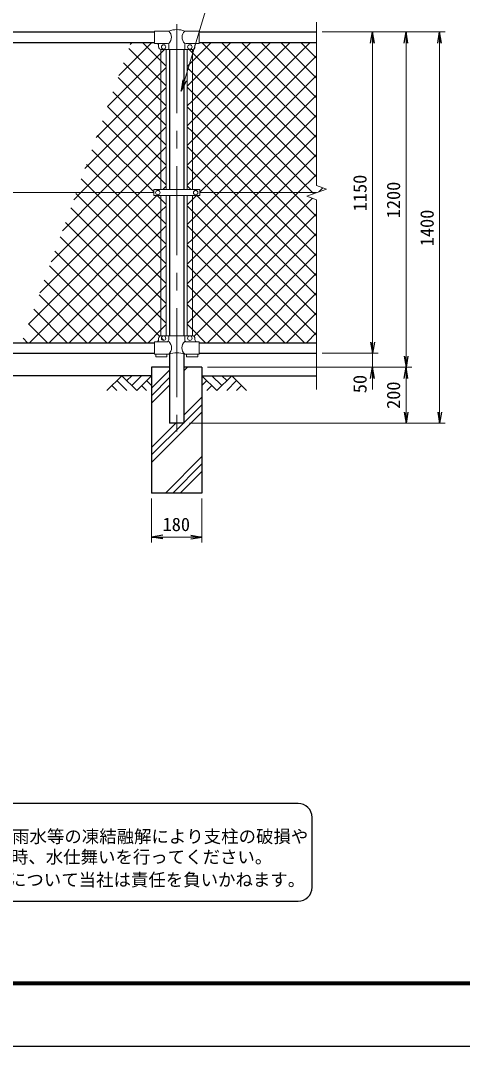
# Model space of a CAD drawing. Units: millimetres, scale not verified. Extents: x -4200 to 4200, y -2970 to 2970.
# Drawn here: x -1943 to -363, y -2970 to 701 of the extents above; entities that cross this region are included whole.
import ezdxf
from ezdxf.enums import TextEntityAlignment as Align

# ---------------------------------------------------------------- set-up
doc = ezdxf.new("R2010")
doc.units = ezdxf.units.MM
doc.header["$LTSCALE"] = 10
doc.linetypes.add('USER1', pattern=[50.8, 31.75, -6.35, 6.35, -6.35])
for name, color, linetype, lineweight in [('0-0_D-TTL-TXT', 7, 'Continuous', 25), ('0-1_D-BMK', 2, 'USER1', 13), ('0-2_D-STR1', 1, 'Continuous', 25), ('0-3_D-STR-DIM', 7, 'Continuous', 13), ('0-8_D-BGD', 7, 'Continuous', 25), ('0-9_D-STR4', 7, 'Continuous', 25), ('0-A_D-DCR-HCH', 7, 'Continuous', 13), ('0-B_D-STR3', 3, 'Continuous', 13), ('0-C_D-STR2', 7, 'Continuous', 13), ('0-D_D-STR-TXT', 7, 'Continuous', 13), ('0-E_D-TTL', 7, 'Continuous', 25)]:
    doc.layers.add(name, color=color, linetype=linetype, lineweight=lineweight)
doc.layers.add('0-4_0', color=7, linetype='Continuous')
doc.styles.add('ＭＳ ゴシック', font='')
doc.styles.get('ＭＳ ゴシック').set_extended_font_data('MS Gothic')

# ---------------------------------------------------------------- blocks, each defined once
blk = doc.blocks.new('_Open')
at = {"layer": '0-4_0'}
blk.add_line((-10, 1.667), (0, 0), dxfattribs=at)
blk.add_lwpolyline([(-10, -1.667), (0, 0), (-10, 0)], dxfattribs=at)

msp = doc.modelspace()

# ---------------------------------------------------------------- linework, layer by layer
at = {"layer": '0-0_D-TTL-TXT', "color": 2}
for p, q in [((-950.78, -2100.18), (-3396.33, -2100.18)), ((-900.78, -2400.18), (-900.78, -2150.18)), ((-3396.33, -2450.18), (-950.78, -2450.18))]:
    msp.add_line(p, q, dxfattribs=at)
for centre, start, end in [((-950.78, -2150.18), 0, 90), ((-950.78, -2400.18), 270, 0)]:
    msp.add_arc(centre, 50, start, end, dxfattribs=at)
at = {"layer": '0-1_D-BMK'}
msp.add_line((-1384.65, 687.29), (-1384.65, -769.77), dxfattribs=at)
at = {"layer": '0-2_D-STR1'}
for p, q in [((-3304.65, 660.23), (-1464.65, 660.23)), ((-1304.65, 660.23), (-884.65, 660.23)), ((-3304.65, 622.23), (-1464.65, 622.23)), ((-1410.05, 597.23), (-1410.05, 95.73)), ((-1359.25, 597.23), (-1359.25, 95.73)), ((-1304.65, 622.23), (-884.65, 622.23)), ((-1410.05, 74.73), (-1410.05, -426.77)), ((-1359.25, 74.73), (-1359.25, -426.77)), ((-3304.65, -451.77), (-1464.65, -451.77)), ((-1304.65, -451.77), (-884.65, -451.77)), ((-3304.65, -489.77), (-1464.65, -489.77)), ((-1410.05, -492.77), (-1410.05, -739.77)), ((-1359.25, -492.77), (-1359.25, -739.77)), ((-1304.65, -489.77), (-884.65, -489.77)), ((-1359.25, -739.77), (-1410.05, -739.77))]:
    msp.add_line(p, q, dxfattribs=at)
at = {"layer": '0-3_D-STR-DIM'}
for p, q in [((-884.65, 694.49), (-884.65, 110.88)), ((-864.65, 660.23), (-664.65, 660.23)), ((-864.65, 660.23), (-544.65, 660.23)), ((-864.65, 660.23), (-424.65, 660.23)), ((-684.65, 620.23), (-684.65, -449.77)), ((-564.65, 620.23), (-564.65, -499.77)), ((-444.65, 620.23), (-444.65, -699.77)), ((-849.42, 98.05), (-884.65, 110.88)), ((-919.89, 72.4), (-849.42, 98.05)), ((-884.65, 59.57), (-919.89, 72.4)), ((-884.65, 59.57), (-884.65, -619.77)), ((-684.65, -449.77), (-684.65, -409.77)), ((-864.65, -489.77), (-664.65, -489.77)), ((-864.65, -489.77), (-664.65, -489.77)), ((-684.65, -489.77), (-684.65, -539.77)), ((-1274.65, -539.77), (-664.65, -539.77)), ((-1274.65, -539.77), (-544.65, -539.77)), ((-1274.65, -539.77), (-544.65, -539.77)), ((-684.65, -579.77), (-684.65, -619.77)), ((-564.65, -579.77), (-564.65, -699.77)), ((-1339.25, -739.77), (-424.65, -739.77)), ((-1339.25, -739.77), (-544.65, -739.77)), ((-1474.65, -1009.77), (-1474.65, -1167.09)), ((-1294.65, -1009.77), (-1294.65, -1167.09)), ((-1434.65, -1147.09), (-1334.65, -1147.09))]:
    msp.add_line(p, q, dxfattribs=at)
at = {"layer": '0-8_D-BGD'}
for p, q in [((-1474.65, -569.77), (-3294.65, -569.77)), ((-1294.65, -569.77), (-884.65, -569.77))]:
    msp.add_line(p, q, dxfattribs=at)
at = {"layer": '0-9_D-STR4'}
for p, q in [((-1474.65, -539.77), (-1474.65, -989.77)), ((-1410.05, -539.77), (-1474.65, -539.77)), ((-1294.65, -539.77), (-1359.25, -539.77)), ((-1294.65, -539.77), (-1294.65, -989.77)), ((-1294.65, -989.77), (-1474.65, -989.77))]:
    msp.add_line(p, q, dxfattribs=at)
at = {"layer": '0-A_D-DCR-HCH'}
for p, q in [((-1474.65, -614.88), (-1410.05, -550.28)), ((-1359.25, -552.51), (-1346.52, -539.77)), ((-1581.08, -569.77), (-1634.29, -622.99)), ((-1581.08, -569.77), (-1527.87, -622.99)), ((-1563.34, -587.51), (-1545.6, -569.77)), ((-1545.6, -605.25), (-1510.13, -569.77)), ((-1527.87, -622.99), (-1474.65, -569.77)), ((-1474.65, -641.39), (-1410.05, -576.79)), ((-1241.44, -622.99), (-1294.65, -569.77)), ((-1223.7, -605.25), (-1259.18, -569.77)), ((-1188.23, -569.77), (-1241.44, -622.99)), ((-1205.87, -587.6), (-1223.7, -569.77)), ((-1188.23, -569.77), (-1135.02, -622.99)), ((-1616.55, -605.25), (-1598.73, -622.99)), ((-1598.82, -587.51), (-1563.18, -622.99)), ((-1510.13, -605.25), (-1492.31, -622.99)), ((-1492.39, -587.51), (-1474.65, -605.17)), ((-1474.65, -667.91), (-1410.05, -603.31)), ((-1276.92, -587.51), (-1294.65, -605.17)), ((-1259.18, -605.25), (-1277, -622.99)), ((-1170.49, -587.51), (-1206.13, -622.99)), ((-1152.76, -605.25), (-1170.57, -622.99)), ((-1359.25, -711.61), (-1294.65, -647.01)), ((-1359.25, -738.12), (-1294.65, -673.52)), ((-1474.65, -880.04), (-1294.65, -700.04)), ((-1474.65, -853.52), (-1360.9, -739.77)), ((-1474.65, -827.01), (-1387.42, -739.77)), ((-1425.29, -989.77), (-1294.65, -859.14)), ((-1398.77, -989.77), (-1294.65, -885.66)), ((-1372.25, -989.77), (-1294.65, -912.17))]:
    msp.add_line(p, q, dxfattribs=at)
at = {"layer": '0-B_D-STR3'}
for p, q in [((-1464.65, 663.23), (-1464.65, 619.23)), ((-1464.65, 663.23), (-1413.2, 663.23)), ((-1356.1, 663.23), (-1304.65, 663.23)), ((-1304.65, 663.23), (-1304.65, 619.23)), ((-1464.65, 619.23), (-1417.9, 619.23)), ((-1449.65, 612.23), (-1449.65, 607.23)), ((-1441.15, 597.23), (-1441.15, 95.73)), ((-1439.65, 597.23), (-1329.65, 597.23)), ((-1422.15, 597.23), (-1422.15, 95.73)), ((-1413.2, 614.53), (-1413.2, 597.23)), ((-1356.1, 614.53), (-1356.1, 597.23)), ((-1351.4, 619.23), (-1304.65, 619.23)), ((-1347.15, 597.23), (-1347.15, 95.73)), ((-1328.15, 597.23), (-1328.15, 95.73)), ((-1319.65, 612.23), (-1319.65, 607.23)), ((-3307.66, 85.23), (-1467.15, 85.23)), ((-1467.15, 95.73), (-1467.15, 74.73)), ((-1302.15, 95.73), (-1467.15, 95.73)), ((-1302.15, 74.73), (-1467.15, 74.73)), ((-1441.15, 74.73), (-1441.15, -426.89)), ((-1422.15, 74.73), (-1422.15, -426.77)), ((-1347.15, 74.73), (-1347.15, -426.77)), ((-1328.15, 74.73), (-1328.15, -426.89)), ((-1302.15, 95.73), (-1302.15, 74.73)), ((-1302.15, 85.23), (-884.65, 85.23)), ((-1449.65, -436.77), (-1449.65, -441.77)), ((-1439.65, -426.77), (-1329.65, -426.77)), ((-1413.2, -426.77), (-1413.2, -441.77)), ((-1356.1, -426.77), (-1356.1, -441.77)), ((-1319.65, -436.77), (-1319.65, -441.77)), ((-1464.65, -448.77), (-1464.65, -492.77)), ((-1420.2, -448.77), (-1464.65, -448.77)), ((-1304.65, -448.77), (-1349.1, -448.77)), ((-1304.65, -448.77), (-1304.65, -492.77)), ((-1413.2, -492.77), (-1464.65, -492.77)), ((-1459.65, -492.77), (-1459.65, -502.07)), ((-1419.65, -502.07), (-1459.65, -502.07)), ((-1419.65, -492.77), (-1419.65, -502.07)), ((-1304.65, -492.77), (-1356.1, -492.77)), ((-1349.65, -492.77), (-1349.65, -502.07)), ((-1309.65, -502.07), (-1349.65, -502.07)), ((-1309.65, -492.77), (-1309.65, -502.07))]:
    msp.add_line(p, q, dxfattribs=at)
for centre in [(-1431.65, 606.23), (-1337.65, 606.23), (-1452.15, 85.23), (-1317.15, 85.23), (-1431.65, -435.77), (-1337.65, -435.77)]:
    msp.add_circle(centre, 8, dxfattribs=at)
for centre, radius, start, end in [((-1384.65, 588.49), 80, 69.0916, 110.9084), ((-1434.46, 641.23), 30.59, 314.01503, 45.98497), ((-1334.85, 641.23), 30.59, 134.01503, 225.98497), ((-1456.65, 612.23), 7, 0, 90), ((-1439.65, 607.23), 10, 180, 270), ((-1417.9, 614.53), 4.7, 0, 90), ((-1351.4, 614.53), 4.7, 90, 180), ((-1329.65, 607.23), 10, 270, 0), ((-1312.65, 612.23), 7, 90, 180), ((-1439.65, -436.77), 10, 90, 180), ((-1329.65, -436.77), 10, 0, 90), ((-1456.65, -441.77), 7, 270, 0), ((-1420.2, -441.77), 7, 270, 0), ((-1432.33, -470.33), 29.48, 310.4464, 49.5536), ((-1336.98, -470.33), 29.48, 130.4464, 229.5536), ((-1349.1, -441.77), 7, 180, 270), ((-1312.65, -441.77), 7, 180, 270), ((-1384.65, -573.26), 85.4, 70.46947, 109.53053)]:
    msp.add_arc(centre, radius, start, end, dxfattribs=at)
at = {"layer": '0-C_D-STR2'}
for p, q in [((-1591.34, 504.48), (-1473.6, 622.23)), ((-1441.15, 485.78), (-1556.26, 600.88)), ((-1550.88, 615.66), (-1544.31, 622.23)), ((-1328.15, 555.54), (-1261.46, 622.23)), ((-1328.15, 484.82), (-1190.75, 622.23)), ((-1328.15, 414.11), (-1120.04, 622.23)), ((-1328.15, 343.4), (-1049.33, 622.23)), ((-1328.15, 272.69), (-978.62, 622.23)), ((-1328.15, 201.98), (-907.91, 622.23)), ((-884.65, 212.12), (-1294.76, 622.23)), ((-884.65, 282.83), (-1224.05, 622.23)), ((-884.65, 353.54), (-1153.34, 622.23)), ((-884.65, 424.25), (-1082.63, 622.23)), ((-884.65, 494.96), (-1011.92, 622.23)), ((-884.65, 565.67), (-941.21, 622.23)), ((-1347.15, 536.54), (-1328.15, 555.54)), ((-1441.15, 415.07), (-1575.12, 549.04)), ((-1441.15, 513.25), (-1422.15, 532.25)), ((-1672.27, 282.13), (-1441.15, 513.25)), ((-1441.15, 344.35), (-1593.99, 497.19)), ((-1422.15, 466.78), (-1441.15, 485.78)), ((-1347.15, 465.82), (-1328.15, 484.82)), ((-1302.15, 86.56), (-884.65, 504.06)), ((-1712.73, 170.96), (-1441.15, 442.54)), ((-1441.15, 273.64), (-1612.86, 445.35)), ((-1441.15, 442.54), (-1422.15, 461.54)), ((-1328.15, 443.49), (-1347.15, 462.49)), ((-969.89, 85.23), (-1328.15, 443.49)), ((-1422.15, 396.07), (-1441.15, 415.07)), ((-1347.15, 395.11), (-1328.15, 414.11)), ((-1232.78, 85.23), (-884.65, 433.35)), ((-1727.75, 85.23), (-1441.15, 371.82)), ((-1441.15, 202.93), (-1631.73, 393.51)), ((-1441.15, 371.82), (-1422.15, 390.82)), ((-1328.15, 372.78), (-1347.15, 391.78)), ((-1040.6, 85.23), (-1328.15, 372.78)), ((-1441.15, 132.22), (-1650.6, 341.67)), ((-1422.15, 325.35), (-1441.15, 344.35)), ((-1347.15, 324.4), (-1328.15, 343.4)), ((-1162.07, 85.23), (-884.65, 362.64)), ((-1657.04, 85.23), (-1441.15, 301.11)), ((-1441.15, 301.11), (-1422.15, 320.11)), ((-1328.15, 302.07), (-1347.15, 321.07)), ((-1111.32, 85.23), (-1328.15, 302.07)), ((-1467.15, 87.51), (-1669.47, 289.83)), ((-1422.15, 254.64), (-1441.15, 273.64)), ((-1347.15, 253.69), (-1328.15, 272.69)), ((-1091.36, 85.23), (-884.65, 291.93)), ((-1535.58, 85.23), (-1688.34, 237.98)), ((-1586.33, 85.23), (-1441.15, 230.4)), ((-1441.15, 230.4), (-1422.15, 249.4)), ((-1328.15, 231.35), (-1347.15, 250.35)), ((-1182.03, 85.23), (-1328.15, 231.35)), ((-1020.65, 85.23), (-884.65, 221.22)), ((-1606.29, 85.23), (-1707.21, 186.14)), ((-1422.15, 183.93), (-1441.15, 202.93)), ((-1347.15, 182.98), (-1328.15, 201.98)), ((-1515.62, 85.23), (-1441.15, 159.69)), ((-1441.15, 159.69), (-1422.15, 178.69)), ((-1328.15, 160.64), (-1347.15, 179.64)), ((-1252.74, 85.23), (-1328.15, 160.64)), ((-949.94, 85.23), (-884.65, 150.51)), ((-1677, 85.23), (-1726.08, 134.3)), ((-1422.15, 113.22), (-1441.15, 132.22)), ((-1915.06, -384.92), (-1455.41, 74.73)), ((-1874.59, -273.75), (-1515.62, 85.23)), ((-1834.13, -162.57), (-1586.33, 85.23)), ((-1793.66, -51.39), (-1657.04, 85.23)), ((-1753.2, 59.78), (-1727.75, 85.23)), ((-1441.15, -221.33), (-1744.94, 82.46)), ((-1441.15, -150.62), (-1677, 85.23)), ((-1441.15, -79.91), (-1606.29, 85.23)), ((-1441.15, -9.2), (-1535.58, 85.23)), ((-1434.41, 95.73), (-1422.15, 107.98)), ((-1333.95, 95.73), (-1347.15, 108.93)), ((-1328.15, -10.15), (-1232.78, 85.23)), ((-1328.15, -80.86), (-1162.07, 85.23)), ((-1328.15, -151.57), (-1091.36, 85.23)), ((-1328.15, -222.28), (-1020.65, 85.23)), ((-1328.15, -292.99), (-949.94, 85.23)), ((-884.65, -353.57), (-1312.95, 74.73)), ((-884.65, -282.86), (-1252.74, 85.23)), ((-884.65, -212.15), (-1182.03, 85.23)), ((-884.65, -141.43), (-1111.32, 85.23)), ((-884.65, -70.72), (-1040.6, 85.23)), ((-884.65, -0.01), (-969.89, 85.23)), ((-876.12, 88.33), (-861.87, 102.58)), ((-1441.15, 18.27), (-1422.15, 37.27)), ((-1911.2, -451.77), (-1441.15, 18.27)), ((-1441.15, -292.04), (-1763.81, 30.62)), ((-1323.05, -429.31), (-884.65, 9.09)), ((-1441.15, -362.75), (-1782.68, -21.22)), ((-1422.15, -28.2), (-1441.15, -9.2)), ((-1441.15, -52.44), (-1422.15, -33.44)), ((-1347.15, -29.15), (-1328.15, -10.15)), ((-1328.15, -51.49), (-1347.15, -32.49)), ((-1840.49, -451.77), (-1441.15, -52.44)), ((-1445.75, -428.87), (-1801.55, -73.07)), ((-927.87, -451.77), (-1328.15, -51.49)), ((-1274.8, -451.77), (-884.65, -61.62)), ((-1422.15, -98.91), (-1441.15, -79.91)), ((-1441.15, -123.15), (-1422.15, -104.15)), ((-1347.15, -99.86), (-1328.15, -80.86)), ((-1328.15, -122.2), (-1347.15, -103.2)), ((-1493.55, -451.77), (-1820.42, -124.91)), ((-1769.78, -451.77), (-1441.15, -123.15)), ((-998.58, -451.77), (-1328.15, -122.2)), ((-1204.09, -451.77), (-884.65, -132.34)), ((-1564.26, -451.77), (-1839.29, -176.75)), ((-1422.15, -169.62), (-1441.15, -150.62)), ((-1441.15, -193.86), (-1422.15, -174.86)), ((-1347.15, -170.57), (-1328.15, -151.57)), ((-1328.15, -192.91), (-1347.15, -173.91)), ((-1699.07, -451.77), (-1441.15, -193.86)), ((-1069.29, -451.77), (-1328.15, -192.91)), ((-1133.38, -451.77), (-884.65, -203.05)), ((-1634.98, -451.77), (-1858.16, -228.59)), ((-1422.15, -240.33), (-1441.15, -221.33)), ((-1441.15, -264.57), (-1422.15, -245.57)), ((-1347.15, -241.28), (-1328.15, -222.28)), ((-1328.15, -263.62), (-1347.15, -244.62)), ((-1705.69, -451.77), (-1877.03, -280.43)), ((-1628.36, -451.77), (-1441.15, -264.57)), ((-1422.15, -311.04), (-1441.15, -292.04)), ((-1347.15, -311.99), (-1328.15, -292.99)), ((-1140, -451.77), (-1328.15, -263.62)), ((-1062.67, -451.77), (-884.65, -273.76)), ((-1441.15, -335.28), (-1422.15, -316.28)), ((-1328.15, -334.33), (-1347.15, -315.33)), ((-1776.4, -451.77), (-1895.9, -332.28)), ((-1557.65, -451.77), (-1441.15, -335.28)), ((-1422.15, -381.75), (-1441.15, -362.75)), ((-1210.71, -451.77), (-1328.15, -334.33)), ((-991.96, -451.77), (-884.65, -344.47)), ((-1847.11, -451.77), (-1914.76, -384.12)), ((-1441.15, -405.99), (-1422.15, -386.99)), ((-1328.15, -405.04), (-1347.15, -386.04)), ((-1917.82, -451.77), (-1933.63, -435.96)), ((-1486.93, -451.77), (-1441.15, -405.99)), ((-1430.88, -443.73), (-1439.59, -435.03)), ((-1281.42, -451.77), (-1328.15, -405.04)), ((-921.25, -451.77), (-884.65, -415.18))]:
    msp.add_line(p, q, dxfattribs=at)
for points in [[(-1631.81, 393.31), (-1441.15, 583.96), (-1427.88, 597.23)], [(-1422.15, 537.49), (-1441.15, 556.49), (-1506.89, 622.23)], [(-884.65, 141.41), (-1328.15, 584.91), (-1340.47, 597.23)], [(-1347.15, 112.27), (-1328.15, 131.27), (-884.65, 574.77)], [(-895.31, 81.35), (-899.18, 85.23), (-1328.15, 514.2), (-1347.15, 533.2)], [(-1422.15, 42.51), (-1441.15, 61.51), (-1454.37, 74.73)], [(-1347.15, 41.56), (-1328.15, 60.56), (-1313.99, 74.73)], [(-1347.15, -382.7), (-1328.15, -363.7), (-899.48, 64.97)], [(-884.65, -424.28), (-1328.15, 19.22), (-1347.15, 38.22)]]:
    msp.add_lwpolyline(points, dxfattribs=at)
at = {"layer": '0-D_D-STR-TXT'}
msp.add_lwpolyline([(-729.04, 808.23), (-1260.7, 808.23), (-1367.98, 450.61)], dxfattribs=at)
at = {"layer": '0-E_D-TTL', "color": 2}
msp.add_lwpolyline([(-4199.68, 2970.23), (4200.32, 2970.23), (4200.32, -2969.77), (-4199.68, -2969.77)], close=True, dxfattribs=at)
at = {"layer": '0-E_D-TTL'}
for points in [[(-3929.68, 2750.23), (3930.32, 2750.23), (3930.32, -2749.77), (-3929.68, -2749.77)], [(-3927.18, 2747.73), (3927.82, 2747.73), (3927.82, -2747.27), (-3927.18, -2747.27)], [(-3924.68, 2745.23), (3925.32, 2745.23), (3925.32, -2744.77), (-3924.68, -2744.77)], [(-3922.18, 2742.73), (3922.82, 2742.73), (3922.82, -2742.27), (-3922.18, -2742.27)], [(-3919.68, 2740.23), (3920.32, 2740.23), (3920.32, -2739.77), (-3919.68, -2739.77)]]:
    msp.add_lwpolyline(points, close=True, dxfattribs=at)

# ---------------------------------------------------------------- block references
at = {"layer": '0-3_D-STR-DIM', "xscale": 4, "yscale": 4}
for p, rotation in [((-684.65, 660.23), 90), ((-564.65, 660.23), 90), ((-444.65, 660.23), 90), ((-684.65, -489.77), 270), ((-684.65, -489.77), 270), ((-564.65, -539.77), 270), ((-684.65, -539.77), 90), ((-564.65, -539.77), 90), ((-564.65, -739.77), 270), ((-444.65, -739.77), 270), ((-1474.65, -1147.09), 180)]:
    msp.add_blockref('_Open', p, dxfattribs=dict(at, rotation=rotation))
msp.add_blockref('_Open', (-1294.65, -1147.09), dxfattribs=at)
at = {"layer": '0-D_D-STR-TXT', "xscale": 4, "yscale": 4, "rotation": 253.30154}
msp.add_blockref('_Open', (-1368.56, 448.7), dxfattribs=at)

# ---------------------------------------------------------------- texts
at = {"layer": '0-0_D-TTL-TXT', "style": 'ＭＳ ゴシック'}
for s, p in [('凍結の恐れがある場所への設置は、内部に溜まった雨水等の凍結融解により支柱の破損や', (-3406.15, -2254.85)), ('コンクリート基礎の破損の恐れがありますので施工時、水仕舞いを行ってください。', (-3410.26, -2328.28)), ('施工による水仕舞い不備で起こる支柱・基礎の破損について当社は責任を負いかねます。 ', (-3417.25, -2409.77))]:
    msp.add_text(s, height=45.67, dxfattribs=at).set_placement(p, align=Align.BOTTOM_LEFT)
at = {"layer": '0-3_D-STR-DIM', "style": 'ＭＳ ゴシック'}
for s, p in [('1150', (-691.4, 18.33)), ('1200', (-571.4, -6.67)), ('1400', (-451.4, -106.67)), ('50', (-691.4, -632.4)), ('200', (-571.4, -688.77))]:
    msp.add_text(s, height=48.09, rotation=90, dxfattribs=at).set_placement(p, align=Align.BOTTOM_LEFT)
msp.add_text('180', height=48.09, dxfattribs=at).set_placement((-1435.3, -1140.34), align=Align.BOTTOM_LEFT)

doc.saveas('drawing.dxf')
